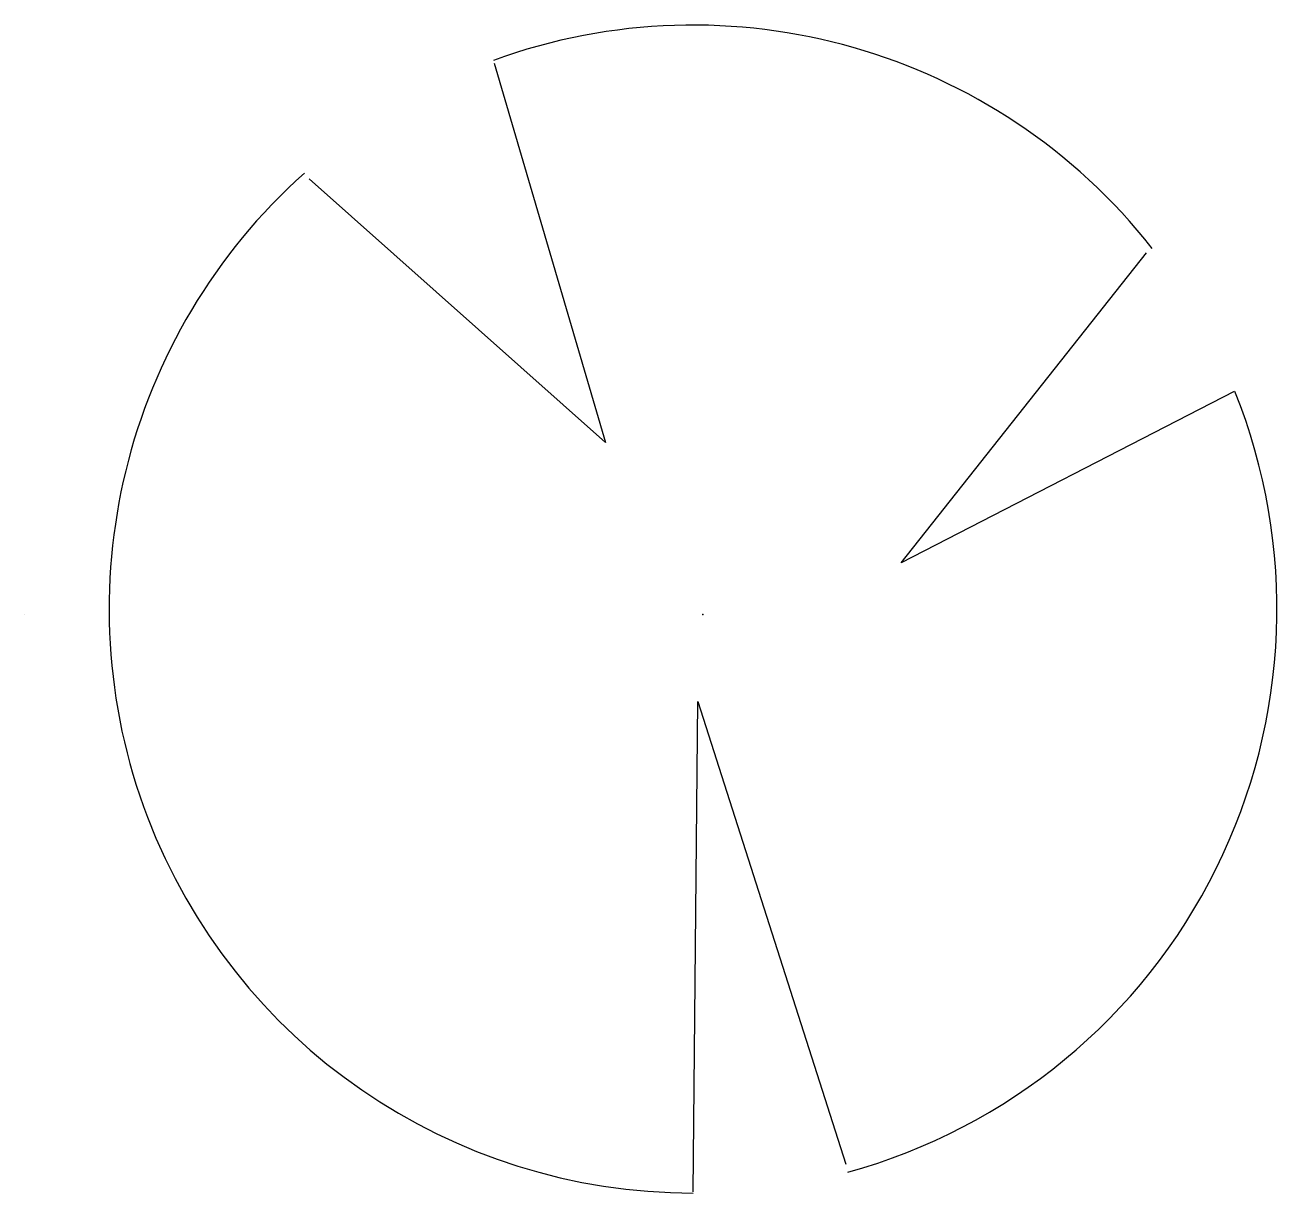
# Model space of a CAD drawing. Extents: x 343688 to 344796, y 63670 to 64704.
import ezdxf

# ---------------------------------------------------------------- set-up
doc = ezdxf.new("R2010")
doc.units = 0
doc.header["$MEASUREMENT"] = 0
doc.layers.get('0').update_dxf_attribs({"linetype": 'CONTINUOUS'})
doc.layers.add('ORIGIN', color=7, linetype='CONTINUOUS')

msp = doc.modelspace()

# ---------------------------------------------------------------- linework, layer by layer
at = {"color": 7, "linetype": 'CONTINUOUS'}
for p, q in [((344103.3, 64670.5), (344201.7, 64334.7)), ((344201.7, 64334.7), (343939.5, 64568.1)), ((344463.6, 64228.3), (344680.8, 64502.7)), ((344758.5, 64379.8), (344463.6, 64228.3)), ((344279.3, 63671.3), (344283.5, 64105.4)), ((344283.5, 64105.4), (344414.5, 63695.8))]:
    msp.add_line(p, q, dxfattribs=at)
for radius, start, end in [(516.9, 38.1503, 110.0055), (517, 131.7359, 270.002), (517, 285.3856, 21.8772)]:
    msp.add_arc((344279.3, 64187.3), radius, start, end, dxfattribs=at)
at = {"layer": 'ORIGIN', "color": 170, "linetype": 'CONTINUOUS'}
msp.add_line((343687.8, 64182.4), (343687.8, 64182.4), dxfattribs=at)
msp.add_point((344287.8, 64182.4), dxfattribs=at)
msp.add_point((344287.8, 64182.4), dxfattribs=at)
msp.add_point((344287.8, 64182.4), dxfattribs=at)
msp.add_point((344287.8, 64182.4), dxfattribs=at)

doc.saveas('drawing.dxf')
